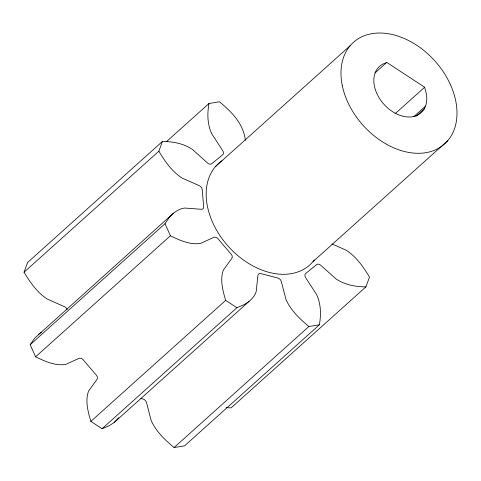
<?xml version="1.0" encoding="UTF-8"?>
<svg xmlns="http://www.w3.org/2000/svg" width="481" height="481" viewBox="0 0 481 481"><rect width="100%" height="100%" fill="white"/><g stroke="black" fill="none" stroke-linecap="round" stroke-linejoin="round"><path stroke-width="0.72" d="M245.346 140.302C243.645 123.942 231.511 111.676 219.456 101.798L209.001 103.487C207.131 113.582 207.329 124.513 211.832 133.922L222.679 150.607A4.016 2.838 48.1 0 1 222.21 155.147L212.157 163.348A4.016 2.838 48.1 0 1 207.497 162.981L192.604 149.597C183.844 143.554 172.919 141.468 162.428 141.456L27.615 262.47L24.05 272.204C30.117 282.395 37.211 292.61 47.36 299.116L64.388 306.644A4.016 2.838 48.1 0 1 67.172 309.542M140.945 398.502L142.358 398.869A4.016 2.838 48.1 0 1 146.549 402.657L151.106 420.358C155.934 431.403 164.977 439.953 174.08 447.54L184.536 445.851L319.348 324.837C321.218 314.742 321.019 303.812 316.516 294.402L305.675 277.717A4.016 2.838 48.1 0 1 306.138 273.178L316.197 264.977A4.016 2.838 48.1 0 1 320.857 265.344L335.744 278.727C344.51 284.77 355.435 286.856 365.921 286.868L369.486 277.128C363.42 266.937 356.325 256.722 346.176 250.222L331.872 243.897M24.05 272.204L158.868 151.196L162.428 141.456M424.278 108.82L425.541 106.103A31.151 22.006 48.1 0 0 426.166 92.935L424.639 87.235L386.754 62.416L382.455 64.292A31.151 22.006 48.1 0 0 375.066 73.028L374.236 76.034A31.151 22.006 48.1 0 0 392.286 111.478A31.151 22.006 48.1 0 0 424.278 108.82L415.891 116.354M319.348 324.837L308.898 326.527C299.789 318.945 290.746 310.389 285.924 299.35L281.367 281.65A4.016 2.838 48.1 0 0 277.17 277.862L261.622 273.797A4.016 2.838 48.1 0 0 257.894 275.517L256.199 291.582C255.056 295.605 252.104 298.773 249.014 301.449L114.201 422.462L109.53 425.559L102.074 428.727L90.861 421.38C88.041 411.742 84.957 400.92 88.546 391.077L96.994 379.431A4.016 2.838 48.1 0 0 95.719 374.44L83.784 360.491A4.016 2.838 48.1 0 0 78.98 358.381L65.735 364.418C55.189 366.113 44.871 361.249 35.6 356.8L30.189 344.721L34.71 338.125L173.485 213.179C176.761 210.66 180.501 208.411 184.71 208.039L201.208 209.271A4.016 2.838 48.1 0 0 203.601 205.994L202.279 190.338A4.016 2.838 48.1 0 0 199.206 185.63L182.173 178.102C172.03 171.603 164.929 161.388 158.868 151.196M30.189 344.721L165.007 223.707L169.528 217.117L173.485 213.179M118.801 417.604L114.201 422.462M166.66 141.486L209.001 103.487M215.314 166.739L350.126 45.731M35.6 356.8L170.418 235.792C179.684 240.235 190.007 245.1 200.553 243.41L213.792 237.373A4.016 2.838 48.1 0 1 218.602 239.484L230.537 253.427A4.016 2.838 48.1 0 1 231.806 258.423L223.364 270.069C219.775 279.906 222.859 290.728 225.673 300.366L236.892 307.72L244.342 304.545L249.014 301.449M375.012 72.956L386.754 62.416M395.003 113.841L424.639 87.235M413.798 116.642L425.541 106.103M90.861 421.38L225.673 300.366M102.074 428.727L236.892 307.72M313.041 261.586L447.859 140.572M174.08 447.54L308.898 326.527M365.921 286.868L231.102 407.876L226.172 407.66M38.666 334.193L41.348 332.317M165.007 223.707L170.418 235.792M314.352 259.938A68.254 48.22 48.1 0 1 229.515 247.703A68.254 48.22 48.1 0 1 221.903 160.744M342.322 85.774A68.254 48.22 48.1 0 0 438.095 148.533A68.254 48.22 48.1 0 0 416.558 45.148A68.254 48.22 48.1 0 0 342.322 85.774"/></g></svg>
